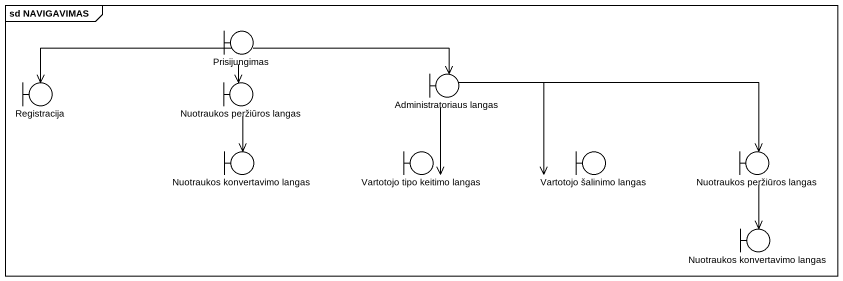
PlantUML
@startuml
mainframe sd NAVIGAVIMAS
boundary Prisijungimas
boundary Registracija
boundary "Nuotraukos peržiūros langas" as Nuotraukos_peržiūros_langas
boundary "Administratoriaus langas" as Administratoriaus_langas
boundary "Nuotraukos konvertavimo langas" as Nuotraukos_konvertavimo
boundary "Vartotojo tipo keitimo langas" as Vartotojo_tipo_keitimo
boundary "Vartotojo šalinimo langas" as Vartotojo_šalinimo_langas
boundary "Nuotraukos peržiūros langas" as Nuotraukos_peržiūros_langas_2
boundary "Nuotraukos konvertavimo langas" as Nuotraukos_konvertavimo_2
Prisijungimas -left-> Registracija
Prisijungimas --> Nuotraukos_peržiūros_langas
Prisijungimas -right-> Administratoriaus_langas
Nuotraukos_peržiūros_langas --> Nuotraukos_konvertavimo
Administratoriaus_langas --> Vartotojo_tipo_keitimo
Administratoriaus_langas -right-> Vartotojo_šalinimo_langas
Administratoriaus_langas -right-> Nuotraukos_peržiūros_langas_2
Nuotraukos_peržiūros_langas_2 --> Nuotraukos_konvertavimo_2
@enduml
